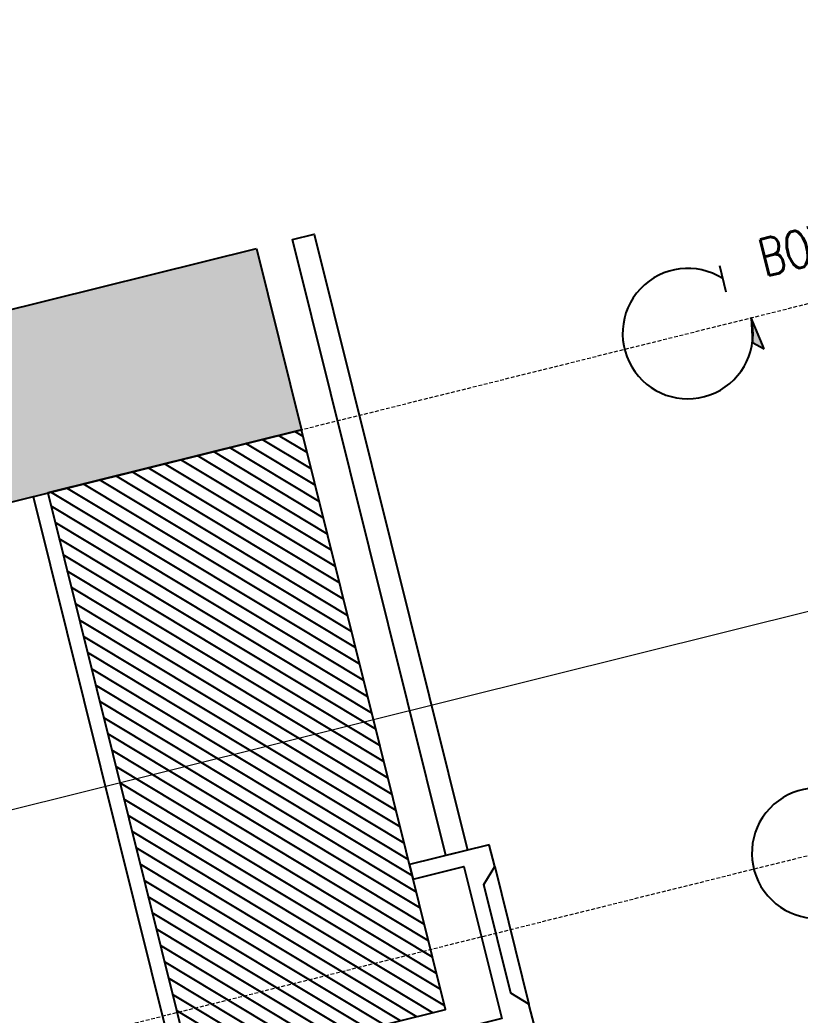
# Model space of a CAD drawing. Header units: inches. Extents: x 252212 to 296477, y 417293 to 492071.
# Drawn here: x 285227 to 286272, y 479844 to 481177 of the extents above; entities that cross this region are included whole.
import ezdxf

# ---------------------------------------------------------------- set-up
doc = ezdxf.new("R2010")
doc.units = ezdxf.units.IN
doc.header["$MEASUREMENT"] = 0
for name, pattern in [('DASHED', [0.75, 0.5, -0.25]), ('HIDDEN', [0.375, 0.25, -0.125]), ('HIDDEN2', [0.1875, 0.125, -0.0625])]:
    doc.linetypes.add(name, pattern=pattern)
for name, color, linetype in [('A-DIM', 9, 'Continuous'), ('A-Hidden', 8, 'HIDDEN'), ('Layer1', 1, 'Continuous'), ('Layer3', 7, 'Continuous'), ('Layer7', 8, 'Continuous')]:
    doc.layers.add(name, color=color, linetype=linetype)
doc.layers.add('ID-NOTES', color=3, linetype='Continuous', lineweight=0)
doc.styles.add('grid_250', font='romans.shx', dxfattribs={"width": 0.75, "height": 0.75})
doc.styles.add('ZZ-Dim All', font='romans.shx', dxfattribs={"width": 0.8})
doc.dimstyles.new('DIM 0200', dxfattribs={"dimscale": 200, "dimtxt": 1, "dimasz": 0.8, "dimexe": 0.5, "dimexo": 1, "dimgap": 0.4, "dimtad": 1, "dimdec": 0, "dimrnd": 10, "dimdsep": 46, "dimtxsty": 'ZZ-Dim All', "dimblk1": 'ARCHTICK', "dimblk2": 'ARCHTICK', "dimsah": 1, "dimcen": 1, "dimdle": 0.5, "dimclrd": 256, "dimclre": 256, "dimclrt": 256, "dimadec": 0, "dimazin": 2, "dimtfac": 1, "dimtdec": 0, "dimtix": 1, "dimtmove": 2, "dimatfit": 2, "dimfxl": 1, "dimfxlon": 1, "dimtolj": 1, "dimtzin": 0, "dimlwd": -1, "dimlwe": -1, "dimarcsym": 0})
doc.dimstyles.new('DIM-100', dxfattribs={"dimscale": 50, "dimtxt": 1.25, "dimasz": 1, "dimexe": 1, "dimexo": 1, "dimgap": 0.6, "dimtad": 1, "dimdec": 0, "dimrnd": 5, "dimdsep": 46, "dimtxsty": 'ZZ-Dim All', "dimblk1": 'ARCHTICK', "dimblk2": 'ARCHTICK', "dimsah": 1, "dimcen": 1, "dimdle": 1, "dimclrd": 256, "dimclre": 8, "dimclrt": 256, "dimazin": 2, "dimtfac": 1, "dimtdec": 0, "dimtix": 1, "dimtmove": 2, "dimatfit": 2, "dimfxl": 0.1, "dimtolj": 1, "dimtzin": 0, "dimlwd": -1, "dimlwe": -1, "dimarcsym": 0})

# ---------------------------------------------------------------- blocks, each defined once
blk = doc.blocks.new('GF-11_SEC B')
at = {"layer": 'Layer7', "ltscale": 300}
h = blk.add_hatch(dxfattribs=at)
h.set_pattern_fill('AR-CONC', color=256, scale=10, style=0)
h.set_pattern_definition([(130, (22218.07, 5882.544), (-71.726, -6.2752), [7.5, -82.5]), (185, (22218.07, 5882.544), (13.87513, 75.2192), [6, -66]), (79.5486, (22212.094, 5882.02), (-57.85094, 68.94395), [6.374, -70.1142]), (133.8158, (22218.07, 5902.54), (-106.7241, -16.5519), [11.25, -123.75]), (83.3644, (22209.18, 5901.16), (-93.4663, 97.4118), [9.561, -105.1713]), (188.8158, (22218.07, 5902.54), (-93.4662, 97.4119), [9, -99]), (159, (22208.07, 5897.544), (-59.6907, -40.2619), [7.5, -82.5]), (214, (22208.07, 5897.544), (-24.33153, 72.515), [6, -66]), (108.5486, (22203.1, 5894.19), (-84.02226, 32.25305), [6.374, -70.1142]), (142.5, (22218.07, 5882.544), (-1.215986, 33.289385), [0, -65.2, 0, -67, 0, -66.25]), (172.5, (22218.07, 5882.544), (-26.30695, 39.44117), [0, -38.2, 0, -63.7, 0, -25.25]), (212.5, (22240.37, 5882.544), (-53.38224, -2.25549), [0, -25, 0, -78, 0, -103.5]), (222.5, (22250.37, 5882.544), (-58.31862, 10.0105), [0, -32.5, 0, -51.8, 0, -73.5])])
h.paths.add_polyline_path([(18072.8, 2028.2), (18072.8, 1778.2), (22068.1, 1778.2), (22068.1, 2028.2)])
h.paths.add_polyline_path([(18072.8, -2471.8), (18072.8, -2671.8), (22068.1, -2671.8), (22068.1, -2471.8)])
at = {"layer": 'Layer7'}
h = blk.add_hatch(dxfattribs=at)
h.set_pattern_fill('ANSI31,_O', color=8, scale=5)
h.set_pattern_definition([(45, (-114263.253, 66663.318), (-11.2253202, 11.2253202), [])])
h.paths.add_polyline_path([(18422.8, 1778.2), (18072.8, 1778.2), (18072.8, 978.2), (18222.8, 978.2), (18222.8, 928.2), (18322.8, 928.2), (18322.8, 428.2), (18422.8, 428.2)])
h.paths.add_polyline_path([(18422.8, -871.8), (18322.8, -871.8), (18322.8, -1371.8), (18222.8, -1371.8), (18222.8, -1421.8), (18072.8, -1421.8), (18072.8, -2471.8), (18422.8, -2471.8)])
at = {"layer": 'Layer1'}
for p, q in [((18442.8, 1778.2), (18442.8, 408.2)), ((17962.8, 1148.2, 0), (17962.8, 958.2, 0))]:
    blk.add_line(p, q, dxfattribs=at)
for points in [[(17992.8, 1178.2), (18022.8, 1178.2), (18022.8, 2028.2), (17992.8, 2028.2)], [(17962.8, 1178.2), (18072.8, 1178.2), (18072.8, 1158.2), (18002.8, 1158.2), (18002.8, 948.2), (18217.8, 948.2), (18217.8, 928.2), (17962.8, 928.2), (17962.8, 958.2), (17982.8, 978.2), (17982.8, 1128.2), (17962.8, 1148.2)]]:
    blk.add_lwpolyline(points, close=True, dxfattribs=at)
at = {"layer": 'Layer3'}
for p, q in [((22072.8, 2028.2), (18072.8, 2028.2)), ((22072.8, 1778.2), (18072.8, 1778.2))]:
    blk.add_line(p, q, dxfattribs=at)
for points in [[(18072.8, 2028.2), (18072.8, 1778.2)], [(18322.8, 928.2), (18222.8, 928.2), (18222.8, 978.2), (18072.8, 978.2), (18072.8, 1778.2), (18422.8, 1778.2), (18422.8, 428.2), (18322.8, 428.2), (18322.8, 928.2)]]:
    blk.add_lwpolyline(points, dxfattribs=at)
blk = doc.blocks.new('arrow01')
at = {"layer": 'Layer1'}
blk.add_hatch(color=256, dxfattribs=at).paths.add_polyline_path([(7, -44.7), (0, 0), (-6.2, -32.4)])
at = {"layer": 'Layer1', "elevation": 375.8}
blk.add_lwpolyline([(7, -44.7), (0, 0), (-6.2, -32.4)], close=True, dxfattribs=at)
at = {"layer": 'Layer7'}
blk.add_line((-24, 41.5), (-24, 77.7), dxfattribs=at)
blk.add_arc((-87.3, 0), 87.3, 43.49, 0, dxfattribs=at)
blk = doc.blocks.new('_ARCHTICK')
at = {"color": 0, "linetype": 'ByBlock', "const_width": 0.15}
blk.add_lwpolyline([(-0.5, -0.5), (0.5, 0.5)], dxfattribs=at)
blk = doc.blocks.new('*D76')
at = {"layer": 'A-DIM', "transparency": 16777216}
blk.add_line((287401.9, 480388.1), (287530.6, 479870.9), dxfattribs=at)
at = {"layer": 'A-DIM', "color": 8, "linetype": 'HIDDEN2', "transparency": 16777216}
for p, q in [((287095.3, 480260.3), (287462.5, 480351.7)), ((285729.7, 479474.3), (287567, 479931.4))]:
    blk.add_line(p, q, dxfattribs=at)
at = {"layer": 'Defpoints', "color": 0, "transparency": 16777216}
for p in [(287046.8, 480248.3, 0), (287518.5, 479919.4), (285681.2, 479462.3)]:
    blk.add_point(p, dxfattribs=at)
at = {"layer": 'A-DIM', "transparency": 16777216, "xscale": 49.99999999999999, "yscale": 49.99999999999999, "zscale": 49.99999999999999}
for p, rotation in [((287413.9, 480339.6), 103.9714232829857), ((287518.5, 479919.4), 283.9714232829857)]:
    blk.add_blockref('_ARCHTICK', p, dxfattribs=dict(at, rotation=rotation))
at = {"layer": 'A-DIM', "color": 3, "transparency": 16777216, "insert": (287412.9, 480116.2), "char_height": 50, "attachment_point": 5, "rotation": 103.9714, "style": 'ZZ-Dim All'}
blk.add_mtext('\\A1;435', dxfattribs=at)

msp = doc.modelspace()

# ---------------------------------------------------------------- linework, layer by layer
at = {"layer": 'A-Hidden', "linetype": 'DASHED', "lineweight": 0, "ltscale": 10}
for p, q in [((281241.2, 479542.7, 0), (287809.3, 481176.8, 0)), ((281414.4, 478846.9, 0), (287982.4, 480481, 0))]:
    msp.add_line(p, q, dxfattribs=at)

# ---------------------------------------------------------------- block references
at = {"xscale": -1, "rotation": 13.97142328298562}
msp.add_blockref('GF-11_SEC B', (303571.4, 483266, 0), dxfattribs=at)
at = {"layer": 'Layer3', "rotation": 13.97142328298937}
for p in [(286206.1, 480777.9, 0), (286379.2, 480082.2, 536.9)]:
    msp.add_blockref('arrow01', p, dxfattribs=at)

# ---------------------------------------------------------------- texts
at = {"layer": 'ID-NOTES', "style": 'grid_250', "width": 0.75}
msp.add_text('BOT. OF SLAB ', height=50, rotation=13.9714, dxfattribs=at).set_placement((286224, 480832.8, 375.8))

# ---------------------------------------------------------------- dimensions: what is measured, and where the dimension line sits
at = {"layer": 'A-DIM'}
dim = msp.add_linear_dim(base=(287518.5, 479919.4, 0), p1=(287046.8, 480248.3, 0), p2=(285681.2, 479462.3, 0), angle=103.9714, dimstyle='DIM-100', override={"dimtxt": 1, "dimclrt": 3}, dxfattribs=at)
dim.commit()
dim.dimension.update_dxf_attribs({"geometry": '*D76', "text_midpoint": (287412.9, 480116.2, 0)})

# ---------------------------------------------------------------- leaders
at = {"layer": 'ID-NOTES'}
msp.add_leader([(284861.3, 479730.3, 0), (284859.4, 480031, 0), (286295.6, 480388.3, 0)], dimstyle='DIM 0200', override={"dimasz": 0.2, "dimtad": 0, "dimclrd": 8}, dxfattribs=at)

doc.saveas('drawing.dxf')
